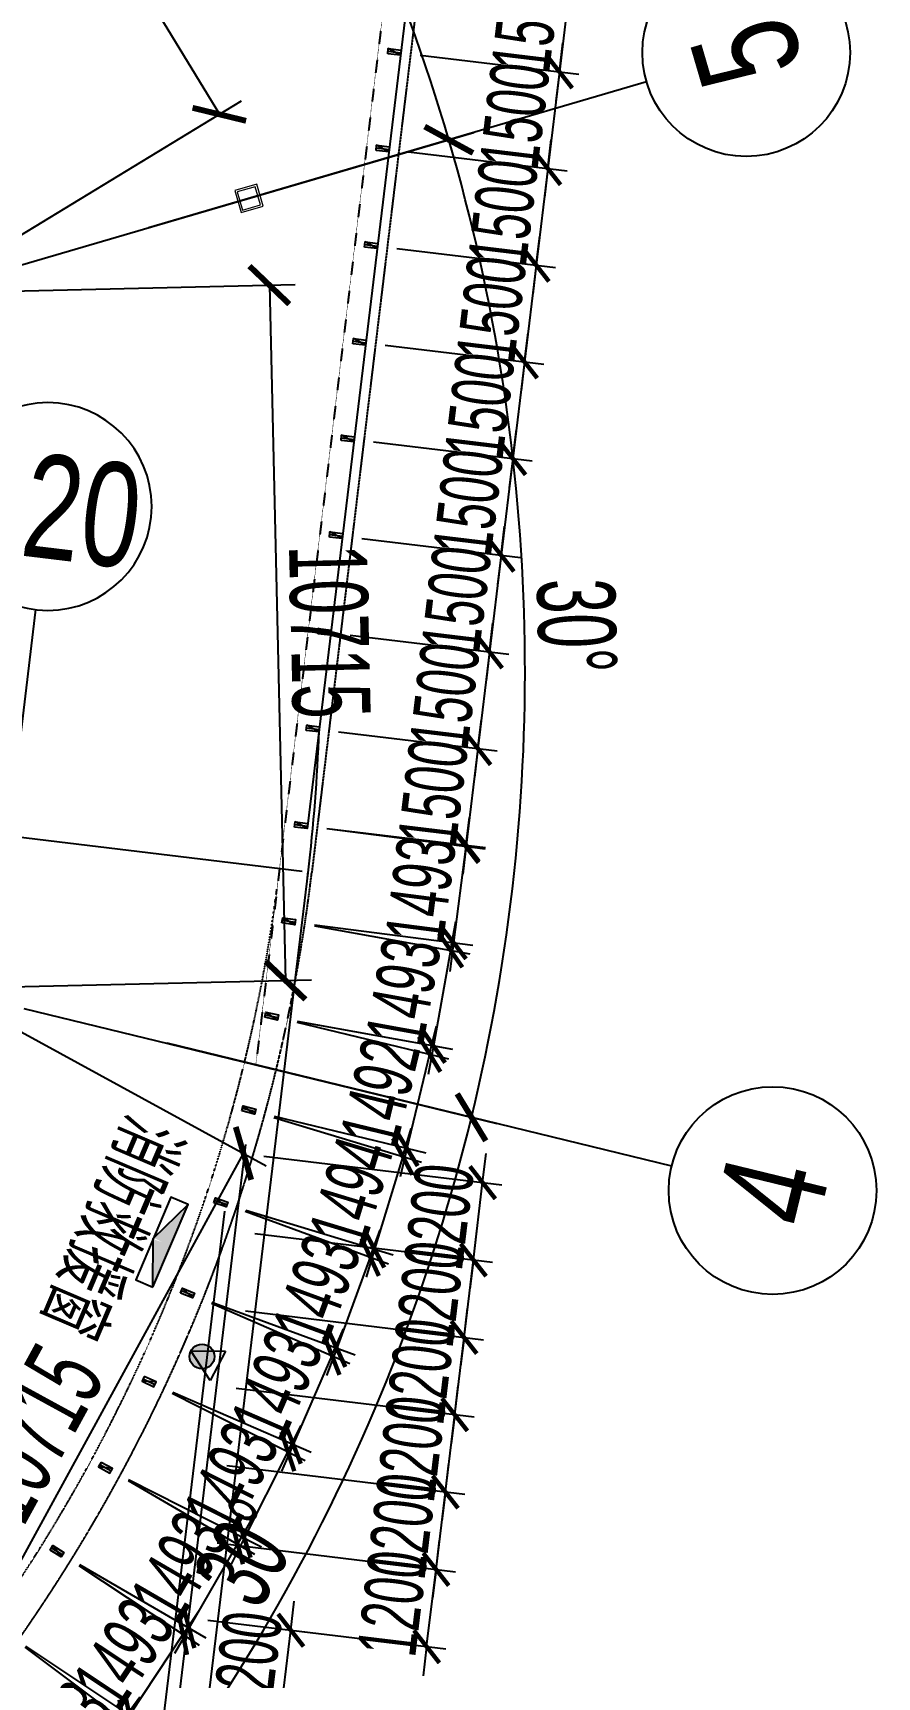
# Model space of a CAD drawing. Extents: x -668578 to 2331563, y -1202445 to 1620273.
# Drawn here: x 858967 to 871978, y 99493 to 124823 of the extents above; entities that cross this region are included whole.
import ezdxf
from ezdxf.enums import TextEntityAlignment as Align

# ---------------------------------------------------------------- set-up
doc = ezdxf.new("R2010")
doc.units = 0
for name, pattern in [('CENTER2', [28.575, 19.05, -3.175, 3.175, -3.175]), ('Continuous-STLayerSet-Col', [0]), ('DASH', [0.35, 0.25, -0.1]), ('DOT2', [0.125, 0, -0.125])]:
    doc.linetypes.add(name, pattern=pattern)
doc.layers.get('0').update_dxf_attribs({"color": 8})
doc.layers.get('Defpoints').update_dxf_attribs({"color": 8})
for name, color, linetype in [('#文字', 8, 'Continuous'), ('#标注', 8, 'Continuous'), ('#轴线', 8, 'CENTER2'), ('A-AL', 8, 'Continuous'), ('A-FLOR-OTLN', 8, 'DOT2'), ('A-WIND-FRAM', 8, 'Continuous'), ('dim', 8, 'Continuous'), ('外轮廓', 8, 'Continuous'), ('救援窗', 8, 'Continuous'), ('消防救援', 8, 'Continuous')]:
    doc.layers.add(name, color=color, linetype=linetype)
doc.layers.add('平立面图柱', color=8, linetype='Continuous', lineweight=18)
doc.styles.add('JHZX', font='jrs.shx', dxfattribs={"width": 0.6, "bigfont": 'jhz.shx'})
doc.styles.add('图纸文字', font='txt.shx', dxfattribs={"width": 0.5, "bigfont": 'HZTXT.shx'})
doc.dimstyles.new('JZBZ-300', dxfattribs={"dimscale": 300, "dimtxt": 3, "dimasz": 1.5, "dimexe": 1, "dimexo": 1, "dimgap": 0.5, "dimtad": 1, "dimdec": 0, "dimdsep": 46, "dimtxsty": 'JHZX', "dimblk1": 'ARCHTICK', "dimblk2": 'ARCHTICK', "dimsah": 1, "dimcen": 0, "dimclrd": 1, "dimclre": 1, "dimclrt": 2, "dimazin": 2, "dimtfac": 1, "dimtdec": 0, "dimtix": 1, "dimtmove": 0, "dimatfit": 3, "dimfxl": 0, "dimtolj": 1, "dimlwd": -1, "dimlwe": -1, "dimarcsym": 0})
doc.dimstyles.new('JZBZ-400', dxfattribs={"dimscale": 400, "dimtxt": 3, "dimasz": 1.5, "dimexe": 1, "dimexo": 1, "dimgap": 0.5, "dimtad": 1, "dimdec": 0, "dimdsep": 46, "dimtxsty": 'JHZX', "dimblk1": 'ARCHTICK', "dimblk2": 'ARCHTICK', "dimsah": 1, "dimcen": 0, "dimclrd": 1, "dimclre": 1, "dimclrt": 2, "dimazin": 2, "dimtfac": 1, "dimtdec": 0, "dimtix": 1, "dimtmove": 0, "dimatfit": 3, "dimfxl": 0, "dimtolj": 1, "dimlwd": -1, "dimlwe": -1, "dimarcsym": 0})

# ---------------------------------------------------------------- blocks, each defined once
blk = doc.blocks.new('*U2924')
at = {"linetype": 'ByBlock'}
blk.add_line((0, -20), (0, 0), dxfattribs=at)
blk.add_circle((0, -24), 4, dxfattribs=at)
at = {"color": 253, "linetype": 'ByBlock', "style": 'JHZX', "width": 0.75}
blk.add_attdef('AXES', text='', height=4, dxfattribs=at).set_placement((0, -24), align=Align.MIDDLE_CENTER)
blk = doc.blocks.new('_ARCHTICK')
at = {"color": 0, "linetype": 'ByBlock', "const_width": 0.15}
blk.add_lwpolyline([(-0.5, -0.5), (0.5, 0.5)], dxfattribs=at)
blk = doc.blocks.new('*D2942')
at = {"layer": '#标注', "ltscale": 300, "transparency": 16777216}
for p, q in [((175879, -14115), (183167, -15888)), ((170416, -24107), (175840, -29286))]:
    blk.add_line(p, q, dxfattribs=at)
blk.add_arc((154503, -8916), 29100, 316.329, 346.329, dxfattribs=at)
at = {"layer": 'Defpoints', "color": 0, "ltscale": 300, "transparency": 16777216}
for p in [(154503, -8916), (175491, -14021), (170126, -23831), (178721, -25049)]:
    blk.add_point(p, dxfattribs=at)
at = {"layer": '#标注', "ltscale": 300, "transparency": 16777216, "xscale": 600, "yscale": 600, "zscale": 600}
for p, rotation in [((182778, -15793), 76.3290280231253), ((175551, -29010), 226.3290280231266)]:
    blk.add_blockref('_ARCHTICK', p, dxfattribs=dict(at, rotation=rotation))
at = {"layer": '#标注', "ltscale": 300, "transparency": 16777216, "insert": (179333, -22493), "char_height": 1200, "attachment_point": 5, "rotation": 61.329, "style": 'JHZX'}
blk.add_mtext('\\A1;30°', dxfattribs=at)
blk = doc.blocks.new('*D2943')
at = {"layer": '#标注', "ltscale": 300, "transparency": 16777216}
for p, q in [((175615, -2730), (182813, -622)), ((175879, -14115), (183167, -15888))]:
    blk.add_line(p, q, dxfattribs=at)
blk.add_arc((154503, -8916), 29100, 346.329, 16.329, dxfattribs=at)
at = {"layer": 'Defpoints', "color": 0, "ltscale": 300, "transparency": 16777216}
for p in [(175231, -2843), (154503, -8916), (183543, -10779), (175491, -14021)]:
    blk.add_point(p, dxfattribs=at)
at = {"layer": '#标注', "ltscale": 300, "transparency": 16777216, "xscale": 600, "yscale": 600, "zscale": 600}
for p, rotation in [((182429, -734), 106.3290280231238), ((182778, -15793), 256.3290280231252)]:
    blk.add_blockref('_ARCHTICK', p, dxfattribs=dict(at, rotation=rotation))
at = {"layer": '#标注', "ltscale": 300, "transparency": 16777216, "insert": (184395, -8222), "char_height": 1200, "attachment_point": 5, "rotation": 271.329, "style": 'JHZX'}
blk.add_mtext('\\A1;30°', dxfattribs=at)
blk = doc.blocks.new('*D2944')
at = {"layer": '#标注', "ltscale": 300, "transparency": 16777216}
for p, q in [((169694, 6997), (174873, 12422)), ((175615, -2730), (182813, -622))]:
    blk.add_line(p, q, dxfattribs=at)
blk.add_arc((154503, -8916), 29100, 16.329, 46.329, dxfattribs=at)
at = {"layer": 'Defpoints', "color": 0, "ltscale": 300, "transparency": 16777216}
for p in [(169418, 6708), (180584, 3991), (175231, -2843), (154503, -8916)]:
    blk.add_point(p, dxfattribs=at)
at = {"layer": '#标注', "ltscale": 300, "transparency": 16777216, "xscale": 600, "yscale": 600, "zscale": 600}
for p, rotation in [((174597, 12133), 136.3290280231255), ((182429, -734), 286.3290280231241)]:
    blk.add_blockref('_ARCHTICK', p, dxfattribs=dict(at, rotation=rotation))
at = {"layer": '#标注', "ltscale": 300, "transparency": 16777216, "insert": (180043, 6631), "char_height": 1200, "attachment_point": 5, "rotation": 301.329, "style": 'JHZX'}
blk.add_mtext('\\A1;30°', dxfattribs=at)
blk = doc.blocks.new('*D2979')
at = {"layer": '#标注', "ltscale": 300, "transparency": 16777216}
for p, q in [((169138, 6265), (173663, 9019)), ((173321, 8811), (178892, -342)), ((174709, -2888), (179234, -134))]:
    blk.add_line(p, q, dxfattribs=at)
at = {"layer": 'Defpoints', "color": 0, "ltscale": 300, "transparency": 16777216}
for p in [(168796, 6057), (178892, -342), (174368, -3096)]:
    blk.add_point(p, dxfattribs=at)
at = {"layer": '#标注', "ltscale": 300, "transparency": 16777216, "xscale": 600, "yscale": 600, "zscale": 600}
for p, rotation in [((173321, 8811), 121.3290280231698), ((178892, -342), 301.3290280231699)]:
    blk.add_blockref('_ARCHTICK', p, dxfattribs=dict(at, rotation=rotation))
at = {"layer": '#标注', "ltscale": 300, "transparency": 16777216, "insert": (176790, 4651), "char_height": 1200, "attachment_point": 5, "rotation": 301.329, "style": 'JHZX'}
blk.add_mtext('\\A1;10715', dxfattribs=at)
blk = doc.blocks.new('*D2980')
at = {"layer": '#标注', "ltscale": 300, "transparency": 16777216}
for p, q in [((174967, -14000), (179615, -16541)), ((174123, -25751), (179264, -16349)), ((169826, -23401), (174474, -25942))]:
    blk.add_line(p, q, dxfattribs=at)
at = {"layer": 'Defpoints', "color": 0, "ltscale": 300, "transparency": 16777216}
for p in [(174616, -13808), (179264, -16349), (169475, -23209)]:
    blk.add_point(p, dxfattribs=at)
at = {"layer": '#标注', "ltscale": 300, "transparency": 16777216, "xscale": 600, "yscale": 600, "zscale": 600}
for p, rotation in [((179264, -16349), 61.32902802313133), ((174123, -25751), 241.3290280231313)]:
    blk.add_blockref('_ARCHTICK', p, dxfattribs=dict(at, rotation=rotation))
at = {"layer": '#标注', "ltscale": 300, "transparency": 16777216, "insert": (175991, -20666), "char_height": 1200, "attachment_point": 5, "rotation": 61.329, "style": 'JHZX'}
blk.add_mtext('\\A1;10715', dxfattribs=at)
blk = doc.blocks.new('*D2981')
at = {"layer": '#标注', "ltscale": 300, "transparency": 16777216}
for p, q in [((174768, -3086), (180063, -2964)), ((179663, -2973), (179912, -13685)), ((175016, -13799), (180312, -13676))]:
    blk.add_line(p, q, dxfattribs=at)
at = {"layer": 'Defpoints', "color": 0, "ltscale": 300, "transparency": 16777216}
for p in [(174368, -3096), (174616, -13808), (179912, -13685)]:
    blk.add_point(p, dxfattribs=at)
at = {"layer": '#标注', "ltscale": 300, "transparency": 16777216, "xscale": 600, "yscale": 600, "zscale": 600}
for p, rotation in [((179663, -2973), 91.3290280230972), ((179912, -13685), 271.3290280230972)]:
    blk.add_blockref('_ARCHTICK', p, dxfattribs=dict(at, rotation=rotation))
at = {"layer": '#标注', "ltscale": 300, "transparency": 16777216, "insert": (180587, -8310), "char_height": 1200, "attachment_point": 5, "rotation": 271.329, "style": 'JHZX'}
blk.add_mtext('\\A1;10715', dxfattribs=at)
blk = doc.blocks.new('*D358')
at = {"layer": 'Defpoints', "color": 0, "ltscale": 300, "transparency": 16777216}
for p in [(864819, 126006), (864639, 124517), (867083, 124222)]:
    blk.add_point(p, dxfattribs=at)
at = {"layer": 'dim', "color": 1, "ltscale": 300, "transparency": 16777216}
for p, q in [((867263, 125711), (867317, 126158)), ((865117, 125970), (867561, 125675)), ((867263, 125711), (867083, 124222)), ((864937, 124481), (867381, 124186)), ((867083, 124222), (867029, 123775))]:
    blk.add_line(p, q, dxfattribs=at)
at = {"layer": 'dim', "color": 1, "ltscale": 300, "transparency": 16777216, "xscale": 450, "yscale": 450, "zscale": 450}
for p, rotation in [((867263, 125711), 263.1156299250338), ((867083, 124222), 83.11562992503382)]:
    blk.add_blockref('_ARCHTICK', p, dxfattribs=dict(at, rotation=rotation))
at = {"layer": 'dim', "color": 2, "ltscale": 300, "transparency": 16777216, "insert": (866577, 125038), "char_height": 900, "attachment_point": 5, "rotation": 83.1156, "style": 'JHZX'}
blk.add_mtext('\\A1;1500', dxfattribs=at)
blk = doc.blocks.new('*D359')
at = {"layer": 'Defpoints', "color": 0, "ltscale": 300, "transparency": 16777216}
for p in [(864639, 124517), (864459, 123028), (866903, 122733)]:
    blk.add_point(p, dxfattribs=at)
at = {"layer": 'dim', "color": 1, "ltscale": 300, "transparency": 16777216}
for p, q in [((867083, 124222), (867137, 124669)), ((864937, 124481), (867381, 124186)), ((867083, 124222), (866903, 122733)), ((864757, 122992), (867201, 122697)), ((866903, 122733), (866850, 122286))]:
    blk.add_line(p, q, dxfattribs=at)
at = {"layer": 'dim', "color": 1, "ltscale": 300, "transparency": 16777216, "xscale": 450, "yscale": 450, "zscale": 450}
for p, rotation in [((867083, 124222), 263.1156299250338), ((866903, 122733), 83.11562992503382)]:
    blk.add_blockref('_ARCHTICK', p, dxfattribs=dict(at, rotation=rotation))
at = {"layer": 'dim', "color": 2, "ltscale": 300, "transparency": 16777216, "insert": (866398, 123549), "char_height": 900, "attachment_point": 5, "rotation": 83.1156, "style": 'JHZX'}
blk.add_mtext('\\A1;1500', dxfattribs=at)
blk = doc.blocks.new('*D360')
at = {"layer": 'Defpoints', "color": 0, "ltscale": 300, "transparency": 16777216}
for p in [(864459, 123028), (864279, 121539), (866724, 121244)]:
    blk.add_point(p, dxfattribs=at)
at = {"layer": 'dim', "color": 1, "ltscale": 300, "transparency": 16777216}
for p, q in [((866903, 122733), (866957, 123179)), ((864757, 122992), (867201, 122697)), ((866903, 122733), (866724, 121244)), ((864577, 121503), (867022, 121208)), ((866724, 121244), (866670, 120797))]:
    blk.add_line(p, q, dxfattribs=at)
at = {"layer": 'dim', "color": 1, "ltscale": 300, "transparency": 16777216, "xscale": 450, "yscale": 450, "zscale": 450}
for p, rotation in [((866903, 122733), 263.1156299250338), ((866724, 121244), 83.11562992503382)]:
    blk.add_blockref('_ARCHTICK', p, dxfattribs=dict(at, rotation=rotation))
at = {"layer": 'dim', "color": 2, "ltscale": 300, "transparency": 16777216, "insert": (866218, 122060), "char_height": 900, "attachment_point": 5, "rotation": 83.1156, "style": 'JHZX'}
blk.add_mtext('\\A1;1500', dxfattribs=at)
blk = doc.blocks.new('*D361')
at = {"layer": 'Defpoints', "color": 0, "ltscale": 300, "transparency": 16777216}
for p in [(864279, 121539), (864100, 120049), (866544, 119754)]:
    blk.add_point(p, dxfattribs=at)
at = {"layer": 'dim', "color": 1, "ltscale": 300, "transparency": 16777216}
for p, q in [((866724, 121244), (866778, 121690)), ((864577, 121503), (867022, 121208)), ((866724, 121244), (866544, 119754)), ((864397, 120013), (866842, 119718)), ((866544, 119754), (866490, 119308))]:
    blk.add_line(p, q, dxfattribs=at)
at = {"layer": 'dim', "color": 1, "ltscale": 300, "transparency": 16777216, "xscale": 450, "yscale": 450, "zscale": 450}
for p, rotation in [((866724, 121244), 263.1156299250338), ((866544, 119754), 83.11562992503382)]:
    blk.add_blockref('_ARCHTICK', p, dxfattribs=dict(at, rotation=rotation))
at = {"layer": 'dim', "color": 2, "ltscale": 300, "transparency": 16777216, "insert": (866038, 120571), "char_height": 900, "attachment_point": 5, "rotation": 83.1156, "style": 'JHZX'}
blk.add_mtext('\\A1;1500', dxfattribs=at)
blk = doc.blocks.new('*D362')
at = {"layer": 'Defpoints', "color": 0, "ltscale": 300, "transparency": 16777216}
for p in [(864100, 120049), (863920, 118560), (866364, 118265)]:
    blk.add_point(p, dxfattribs=at)
at = {"layer": 'dim', "color": 1, "ltscale": 300, "transparency": 16777216}
for p, q in [((866544, 119754), (866598, 120201)), ((864397, 120013), (866842, 119718)), ((866544, 119754), (866364, 118265)), ((864218, 118524), (866662, 118229)), ((866364, 118265), (866310, 117818))]:
    blk.add_line(p, q, dxfattribs=at)
at = {"layer": 'dim', "color": 1, "ltscale": 300, "transparency": 16777216, "xscale": 450, "yscale": 450, "zscale": 450}
for p, rotation in [((866544, 119754), 263.1156299250338), ((866364, 118265), 83.11562992503382)]:
    blk.add_blockref('_ARCHTICK', p, dxfattribs=dict(at, rotation=rotation))
at = {"layer": 'dim', "color": 2, "ltscale": 300, "transparency": 16777216, "insert": (865858, 119082), "char_height": 900, "attachment_point": 5, "rotation": 83.1156, "style": 'JHZX'}
blk.add_mtext('\\A1;1500', dxfattribs=at)
blk = doc.blocks.new('*D363')
at = {"layer": 'Defpoints', "color": 0, "ltscale": 300, "transparency": 16777216}
for p in [(863920, 118560), (863740, 117071), (866184, 116776)]:
    blk.add_point(p, dxfattribs=at)
at = {"layer": 'dim', "color": 1, "ltscale": 300, "transparency": 16777216}
for p, q in [((866364, 118265), (866418, 118712)), ((864218, 118524), (866662, 118229)), ((866364, 118265), (866184, 116776)), ((864038, 117035), (866482, 116740)), ((866184, 116776), (866130, 116329))]:
    blk.add_line(p, q, dxfattribs=at)
at = {"layer": 'dim', "color": 1, "ltscale": 300, "transparency": 16777216, "xscale": 450, "yscale": 450, "zscale": 450}
for p, rotation in [((866364, 118265), 263.1156299250338), ((866184, 116776), 83.11562992503382)]:
    blk.add_blockref('_ARCHTICK', p, dxfattribs=dict(at, rotation=rotation))
at = {"layer": 'dim', "color": 2, "ltscale": 300, "transparency": 16777216, "insert": (865679, 117592), "char_height": 900, "attachment_point": 5, "rotation": 83.1156, "style": 'JHZX'}
blk.add_mtext('\\A1;1500', dxfattribs=at)
blk = doc.blocks.new('*D364')
at = {"layer": 'Defpoints', "color": 0, "ltscale": 300, "transparency": 16777216}
for p in [(863740, 117071), (863560, 115582), (866004, 115287)]:
    blk.add_point(p, dxfattribs=at)
at = {"layer": 'dim', "color": 1, "ltscale": 300, "transparency": 16777216}
for p, q in [((864038, 117035), (866482, 116740)), ((866184, 116776), (866238, 117223)), ((866184, 116776), (866004, 115287)), ((863858, 115546), (866302, 115251)), ((866004, 115287), (865951, 114840))]:
    blk.add_line(p, q, dxfattribs=at)
at = {"layer": 'dim', "color": 1, "ltscale": 300, "transparency": 16777216, "xscale": 450, "yscale": 450, "zscale": 450}
for p, rotation in [((866184, 116776), 263.1156299250338), ((866004, 115287), 83.11562992503382)]:
    blk.add_blockref('_ARCHTICK', p, dxfattribs=dict(at, rotation=rotation))
at = {"layer": 'dim', "color": 2, "ltscale": 300, "transparency": 16777216, "insert": (865499, 116103), "char_height": 900, "attachment_point": 5, "rotation": 83.1156, "style": 'JHZX'}
blk.add_mtext('\\A1;1500', dxfattribs=at)
blk = doc.blocks.new('*D365')
at = {"layer": 'Defpoints', "color": 0, "ltscale": 300, "transparency": 16777216}
for p in [(863560, 115582), (863380, 114093), (865825, 113798)]:
    blk.add_point(p, dxfattribs=at)
at = {"layer": 'dim', "color": 1, "ltscale": 300, "transparency": 16777216}
for p, q in [((863858, 115546), (866302, 115251)), ((866004, 115287), (866058, 115734)), ((866004, 115287), (865825, 113798)), ((863678, 114057), (866123, 113762)), ((865825, 113798), (865771, 113351))]:
    blk.add_line(p, q, dxfattribs=at)
at = {"layer": 'dim', "color": 1, "ltscale": 300, "transparency": 16777216, "xscale": 450, "yscale": 450, "zscale": 450}
for p, rotation in [((866004, 115287), 263.1156299250338), ((865825, 113798), 83.11562992503382)]:
    blk.add_blockref('_ARCHTICK', p, dxfattribs=dict(at, rotation=rotation))
at = {"layer": 'dim', "color": 2, "ltscale": 300, "transparency": 16777216, "insert": (865319, 114614), "char_height": 900, "attachment_point": 5, "rotation": 83.1156, "style": 'JHZX'}
blk.add_mtext('\\A1;1500', dxfattribs=at)
blk = doc.blocks.new('*D366')
at = {"layer": 'Defpoints', "color": 0, "ltscale": 300, "transparency": 16777216}
for p in [(863380, 114093), (863201, 112604), (865645, 112308)]:
    blk.add_point(p, dxfattribs=at)
at = {"layer": 'dim', "color": 1, "ltscale": 300, "transparency": 16777216}
for p, q in [((865825, 113798), (865879, 114244)), ((863678, 114057), (866123, 113762)), ((865825, 113798), (865645, 112308)), ((863498, 112568), (865943, 112272)), ((865645, 112308), (865591, 111862))]:
    blk.add_line(p, q, dxfattribs=at)
at = {"layer": 'dim', "color": 1, "ltscale": 300, "transparency": 16777216, "xscale": 450, "yscale": 450, "zscale": 450}
for p, rotation in [((865825, 113798), 263.1156299250338), ((865645, 112308), 83.11562992503382)]:
    blk.add_blockref('_ARCHTICK', p, dxfattribs=dict(at, rotation=rotation))
at = {"layer": 'dim', "color": 2, "ltscale": 300, "transparency": 16777216, "insert": (865139, 113125), "char_height": 900, "attachment_point": 5, "rotation": 83.1156, "style": 'JHZX'}
blk.add_mtext('\\A1;1500', dxfattribs=at)
blk = doc.blocks.new('*D367')
at = {"layer": 'Defpoints', "color": 0, "ltscale": 300, "transparency": 16777216}
for p in [(863201, 112604), (863010, 111123), (865449, 110809)]:
    blk.add_point(p, dxfattribs=at)
at = {"layer": 'dim', "color": 1, "ltscale": 300, "transparency": 16777216}
for p, q in [((865640, 112290), (865697, 112736)), ((863498, 112565), (865937, 112251)), ((865640, 112290), (865449, 110809)), ((863307, 111084), (865747, 110770)), ((865449, 110809), (865392, 110362))]:
    blk.add_line(p, q, dxfattribs=at)
at = {"layer": 'dim', "color": 1, "ltscale": 300, "transparency": 16777216, "xscale": 450, "yscale": 450, "zscale": 450}
for p, rotation in [((865640, 112290), 262.6645338038844), ((865449, 110809), 82.66453380388441)]:
    blk.add_blockref('_ARCHTICK', p, dxfattribs=dict(at, rotation=rotation))
at = {"layer": 'dim', "color": 2, "ltscale": 300, "transparency": 16777216, "insert": (864949, 111626), "char_height": 900, "attachment_point": 5, "rotation": 82.6645, "style": 'JHZX'}
blk.add_mtext('\\A1;1493', dxfattribs=at)
blk = doc.blocks.new('*D368')
at = {"layer": 'Defpoints', "color": 0, "ltscale": 300, "transparency": 16777216}
for p in [(863010, 111123), (862744, 109653), (865139, 109219)]:
    blk.add_point(p, dxfattribs=at)
at = {"layer": 'dim', "color": 1, "ltscale": 300, "transparency": 16777216}
for p, q in [((863305, 111069), (865701, 110635)), ((865405, 110689), (865486, 111131)), ((865405, 110689), (865139, 109219)), ((863039, 109600), (865434, 109166)), ((865139, 109219), (865059, 108777))]:
    blk.add_line(p, q, dxfattribs=at)
at = {"layer": 'dim', "color": 1, "ltscale": 300, "transparency": 16777216, "xscale": 450, "yscale": 450, "zscale": 450}
for p, rotation in [((865405, 110689), 259.7307914992494), ((865139, 109219), 79.73079149924946)]:
    blk.add_blockref('_ARCHTICK', p, dxfattribs=dict(at, rotation=rotation))
at = {"layer": 'dim', "color": 2, "ltscale": 300, "transparency": 16777216, "insert": (864682, 110061), "char_height": 900, "attachment_point": 5, "rotation": 79.7308, "style": 'JHZX'}
blk.add_mtext('\\A1;1493', dxfattribs=at)
blk = doc.blocks.new('*D369')
at = {"layer": 'Defpoints', "color": 0, "ltscale": 300, "transparency": 16777216}
for p in [(862744, 109653), (862393, 108203), (864732, 107638)]:
    blk.add_point(p, dxfattribs=at)
at = {"layer": 'dim', "color": 1, "ltscale": 300, "transparency": 16777216}
for p, q in [((863035, 109583), (865374, 109018)), ((865082, 109089), (865188, 109526)), ((865082, 109089), (864732, 107638)), ((862685, 108133), (865024, 107568)), ((864732, 107638), (864626, 107201))]:
    blk.add_line(p, q, dxfattribs=at)
at = {"layer": 'dim', "color": 1, "ltscale": 300, "transparency": 16777216, "xscale": 450, "yscale": 450, "zscale": 450}
for p, rotation in [((865082, 109089), 256.4219106613199), ((864732, 107638), 76.42191066131996)]:
    blk.add_blockref('_ARCHTICK', p, dxfattribs=dict(at, rotation=rotation))
at = {"layer": 'dim', "color": 2, "ltscale": 300, "transparency": 16777216, "insert": (864324, 108504), "char_height": 900, "attachment_point": 5, "rotation": 76.4219, "style": 'JHZX'}
blk.add_mtext('\\A1;1492', dxfattribs=at)
blk = doc.blocks.new('*D370')
at = {"layer": 'Defpoints', "color": 0, "ltscale": 300, "transparency": 16777216}
for p in [(862393, 108203), (861959, 106773), (864233, 106083)]:
    blk.add_point(p, dxfattribs=at)
at = {"layer": 'dim', "color": 1, "ltscale": 300, "transparency": 16777216}
for p, q in [((862681, 108116), (864954, 107426)), ((864667, 107513), (864798, 107943)), ((864667, 107513), (864233, 106083)), ((862247, 106686), (864520, 105996)), ((864233, 106083), (864102, 105653))]:
    blk.add_line(p, q, dxfattribs=at)
at = {"layer": 'dim', "color": 1, "ltscale": 300, "transparency": 16777216, "xscale": 450, "yscale": 450, "zscale": 450}
for p, rotation in [((864667, 107513), 253.1120845726308), ((864233, 106083), 73.11208457263075)]:
    blk.add_blockref('_ARCHTICK', p, dxfattribs=dict(at, rotation=rotation))
at = {"layer": 'dim', "color": 2, "ltscale": 300, "transparency": 16777216, "insert": (863876, 106972), "char_height": 900, "attachment_point": 5, "rotation": 73.1121, "style": 'JHZX'}
blk.add_mtext('\\A1;1494', dxfattribs=at)
blk = doc.blocks.new('*D371')
at = {"layer": 'Defpoints', "color": 0, "ltscale": 300, "transparency": 16777216}
for p in [(861959, 106773), (861444, 105372), (863650, 104560)]:
    blk.add_point(p, dxfattribs=at)
at = {"layer": 'dim', "color": 1, "ltscale": 300, "transparency": 16777216}
for p, q in [((862241, 106670), (864448, 105858)), ((864166, 105962), (864321, 106384)), ((864166, 105962), (863650, 104560)), ((861725, 105269), (863932, 104457)), ((863650, 104560), (863495, 104138))]:
    blk.add_line(p, q, dxfattribs=at)
at = {"layer": 'dim', "color": 1, "ltscale": 300, "transparency": 16777216, "xscale": 450, "yscale": 450, "zscale": 450}
for p, rotation in [((864166, 105962), 249.8014960980855), ((863650, 104560), 69.80149609808545)]:
    blk.add_blockref('_ARCHTICK', p, dxfattribs=dict(at, rotation=rotation))
at = {"layer": 'dim', "color": 2, "ltscale": 300, "transparency": 16777216, "insert": (863345, 105468), "char_height": 900, "attachment_point": 5, "rotation": 69.8015, "style": 'JHZX'}
blk.add_mtext('\\A1;1493', dxfattribs=at)
blk = doc.blocks.new('*D372')
at = {"layer": 'Defpoints', "color": 0, "ltscale": 300, "transparency": 16777216}
for p in [(861444, 105372), (860848, 104003), (862980, 103076)]:
    blk.add_point(p, dxfattribs=at)
at = {"layer": 'dim', "color": 1, "ltscale": 300, "transparency": 16777216}
for p, q in [((861719, 105253), (863851, 104325)), ((863576, 104445), (863755, 104858)), ((863576, 104445), (862980, 103076)), ((861123, 103883), (863255, 102956)), ((862980, 103076), (862800, 102663))]:
    blk.add_line(p, q, dxfattribs=at)
at = {"layer": 'dim', "color": 1, "ltscale": 300, "transparency": 16777216, "xscale": 450, "yscale": 450, "zscale": 450}
for p, rotation in [((863576, 104445), 246.4916665855985), ((862980, 103076), 66.49166658559844)]:
    blk.add_blockref('_ARCHTICK', p, dxfattribs=dict(at, rotation=rotation))
at = {"layer": 'dim', "color": 2, "ltscale": 300, "transparency": 16777216, "insert": (862728, 104000), "char_height": 900, "attachment_point": 5, "rotation": 66.4917, "style": 'JHZX'}
blk.add_mtext('\\A1;1493', dxfattribs=at)
blk = doc.blocks.new('*D373')
at = {"layer": 'Defpoints', "color": 0, "ltscale": 300, "transparency": 16777216}
for p in [(860848, 104003), (860175, 102671), (862224, 101635)]:
    blk.add_point(p, dxfattribs=at)
at = {"layer": 'dim', "color": 1, "ltscale": 300, "transparency": 16777216}
for p, q in [((861116, 103868), (863165, 102832)), ((862897, 102967), (863100, 103369)), ((862897, 102967), (862224, 101635)), ((860442, 102535), (862491, 101499)), ((862224, 101635), (862021, 101233))]:
    blk.add_line(p, q, dxfattribs=at)
at = {"layer": 'dim', "color": 1, "ltscale": 300, "transparency": 16777216, "xscale": 450, "yscale": 450, "zscale": 450}
for p, rotation in [((862897, 102967), 243.18184776443), ((862224, 101635), 63.18184776443002)]:
    blk.add_blockref('_ARCHTICK', p, dxfattribs=dict(at, rotation=rotation))
at = {"layer": 'dim', "color": 2, "ltscale": 300, "transparency": 16777216, "insert": (862025, 102572), "char_height": 900, "attachment_point": 5, "rotation": 63.1818, "style": 'JHZX'}
blk.add_mtext('\\A1;1493', dxfattribs=at)
blk = doc.blocks.new('*D374')
at = {"layer": 'Defpoints', "color": 0, "ltscale": 300, "transparency": 16777216}
for p in [(860175, 102671), (859425, 101379), (862123, 101540)]:
    blk.add_point(p, dxfattribs=at)
at = {"layer": 'dim', "color": 1, "ltscale": 300, "transparency": 16777216}
for p, q in [((860434, 102520), (862383, 101389)), ((862123, 101540), (862349, 101929)), ((861374, 100248), (862123, 101540)), ((859685, 101229), (861633, 100098)), ((861374, 100248), (861148, 99859))]:
    blk.add_line(p, q, dxfattribs=at)
at = {"layer": 'dim', "color": 1, "ltscale": 300, "transparency": 16777216, "xscale": 450, "yscale": 450, "zscale": 450}
for p, rotation in [((862123, 101540), 239.8720182272906), ((861374, 100248), 59.87201822729055)]:
    blk.add_blockref('_ARCHTICK', p, dxfattribs=dict(at, rotation=rotation))
at = {"layer": 'dim', "color": 2, "ltscale": 300, "transparency": 16777216, "insert": (861230, 101195), "char_height": 900, "attachment_point": 5, "rotation": 59.872, "style": 'JHZX'}
blk.add_mtext('\\A1;1493', dxfattribs=at)
blk = doc.blocks.new('*D375')
at = {"layer": 'Defpoints', "color": 0, "ltscale": 300, "transparency": 16777216}
for p in [(859428, 101377), (858603, 100133), (860455, 98904)]:
    blk.add_point(p, dxfattribs=at)
at = {"layer": 'dim', "color": 1, "ltscale": 300, "transparency": 16777216}
for p, q in [((859678, 101212), (861530, 99983)), ((861280, 100149), (861529, 100524)), ((861280, 100149), (860455, 98904)), ((858853, 99967), (860705, 98739)), ((860455, 98904), (860206, 98529))]:
    blk.add_line(p, q, dxfattribs=at)
at = {"layer": 'dim', "color": 1, "ltscale": 300, "transparency": 16777216, "xscale": 450, "yscale": 450, "zscale": 450}
for p, rotation in [((861280, 100149), 236.439483456222), ((860455, 98904), 56.43948345622199)]:
    blk.add_blockref('_ARCHTICK', p, dxfattribs=dict(at, rotation=rotation))
at = {"layer": 'dim', "color": 2, "ltscale": 300, "transparency": 16777216, "insert": (860368, 99858), "char_height": 900, "attachment_point": 5, "rotation": 56.4395, "style": 'JHZX'}
blk.add_mtext('\\A1;1493', dxfattribs=at)
blk = doc.blocks.new('*D376')
at = {"layer": 'Defpoints', "color": 0, "ltscale": 300, "transparency": 16777216}
for p in [(858603, 100133), (857709, 98937), (859454, 97634)]:
    blk.add_point(p, dxfattribs=at)
at = {"layer": 'dim', "color": 1, "ltscale": 300, "transparency": 16777216}
for p, q in [((858843, 99954), (860588, 98651)), ((860348, 98830), (860617, 99191)), ((860348, 98830), (859454, 97634)), ((857950, 98757), (859695, 97454)), ((859454, 97634), (859185, 97273))]:
    blk.add_line(p, q, dxfattribs=at)
at = {"layer": 'dim', "color": 1, "ltscale": 300, "transparency": 16777216, "xscale": 450, "yscale": 450, "zscale": 450}
for p, rotation in [((860348, 98830), 233.2523697657277), ((859454, 97634), 53.25236976572771)]:
    blk.add_blockref('_ARCHTICK', p, dxfattribs=dict(at, rotation=rotation))
at = {"layer": 'dim', "color": 2, "ltscale": 300, "transparency": 16777216, "insert": (859420, 98591), "char_height": 900, "attachment_point": 5, "rotation": 53.2524, "style": 'JHZX'}
blk.add_mtext('\\A1;1493', dxfattribs=at)
blk = doc.blocks.new('A$C6e55dde9')
at = {"layer": '救援窗'}
h = blk.add_hatch(color=256, dxfattribs=at)
edge = h.paths.add_edge_path()
edge.add_arc((-839, -143), 839, 350.4779, 360)
edge.add_arc((839, -143), 839, 180, 189.5221)
edge.add_line((12, -282), (693, 0))
edge.add_line((693, 0), (-693, 0))
edge.add_line((-693, 0), (-12, -282))
edge = h.paths.add_edge_path()
edge.add_line((-12, -282), (0, -287))
edge.add_line((0, -287), (12, -282))
edge.add_arc((839, -143), 839, 180, 189.5221, ccw=False)
edge.add_arc((-839, -143), 839, -9.5221, 0, ccw=False)
blk.add_lwpolyline([(693, 0), (-693, 0), (-693, -287), (693, -287)], close=True, dxfattribs=at)
blk.add_lwpolyline([(693, 0), (0, -287), (-693, 0)], dxfattribs=at)
blk = doc.blocks.new('A$Cf5e5299f')
at = {"layer": '#标注', "ltscale": 300}
blk.add_blockref('A$C6e55dde9', (0, 0), dxfattribs=at)
at = {"layer": '#文字', "style": '图纸文字', "width": 0.7}
blk.add_text('消防救援窗', height=1000, dxfattribs=at).set_placement((-1646, -1458))
blk = doc.blocks.new('*D1418')
at = {"layer": '#标注', "color": 1, "ltscale": 300, "transparency": 16777216}
for p, q in [((862943, 100215), (862996, 100662)), ((861666, 100369), (863240, 100179)), ((862799, 99023), (862943, 100215)), ((861523, 99178), (863097, 98988)), ((862799, 99023), (862745, 98577))]:
    blk.add_line(p, q, dxfattribs=at)
at = {"layer": 'Defpoints', "color": 0, "ltscale": 300, "transparency": 16777216}
for p in [(861369, 100405), (862943, 100215), (861225, 99214)]:
    blk.add_point(p, dxfattribs=at)
at = {"layer": '#标注', "color": 1, "ltscale": 300, "transparency": 16777216, "xscale": 450, "yscale": 450, "zscale": 450}
for p, rotation in [((862943, 100215), 263.1156299250156), ((862799, 99023), 83.11562992501565)]:
    blk.add_blockref('_ARCHTICK', p, dxfattribs=dict(at, rotation=rotation))
at = {"layer": '#标注', "color": 2, "ltscale": 300, "transparency": 16777216, "insert": (862275, 99691), "char_height": 900, "attachment_point": 5, "rotation": 83.1156, "style": 'JHZX'}
blk.add_mtext('\\A1;1200', dxfattribs=at)
blk = doc.blocks.new('*D1419')
at = {"layer": '#标注', "color": 1, "ltscale": 300, "transparency": 16777216}
for p, q in [((865180, 101153), (865234, 101600)), ((861810, 101560), (865478, 101117)), ((865036, 99962), (865180, 101153)), ((861666, 100369), (865334, 99926)), ((865036, 99962), (864982, 99515))]:
    blk.add_line(p, q, dxfattribs=at)
at = {"layer": 'Defpoints', "color": 0, "ltscale": 300, "transparency": 16777216}
for p in [(861512, 101596), (865180, 101153), (861369, 100405)]:
    blk.add_point(p, dxfattribs=at)
at = {"layer": '#标注', "color": 1, "ltscale": 300, "transparency": 16777216, "xscale": 450, "yscale": 450, "zscale": 450}
for p, rotation in [((865180, 101153), 263.1156299250156), ((865036, 99962), 83.11562992501565)]:
    blk.add_blockref('_ARCHTICK', p, dxfattribs=dict(at, rotation=rotation))
at = {"layer": '#标注', "color": 2, "ltscale": 300, "transparency": 16777216, "insert": (864513, 100630), "char_height": 900, "attachment_point": 5, "rotation": 83.1156, "style": 'JHZX'}
blk.add_mtext('\\A1;1200', dxfattribs=at)
blk = doc.blocks.new('*D1420')
at = {"layer": '#标注', "color": 1, "ltscale": 300, "transparency": 16777216}
for p, q in [((861954, 102752), (865622, 102309)), ((865324, 102345), (865378, 102791)), ((865180, 101153), (865324, 102345)), ((861810, 101560), (865478, 101117)), ((865180, 101153), (865126, 100707))]:
    blk.add_line(p, q, dxfattribs=at)
at = {"layer": 'Defpoints', "color": 0, "ltscale": 300, "transparency": 16777216}
for p in [(861656, 102788), (865324, 102345), (861512, 101596)]:
    blk.add_point(p, dxfattribs=at)
at = {"layer": '#标注', "color": 1, "ltscale": 300, "transparency": 16777216, "xscale": 450, "yscale": 450, "zscale": 450}
for p, rotation in [((865324, 102345), 263.1156299250156), ((865180, 101153), 83.11562992501565)]:
    blk.add_blockref('_ARCHTICK', p, dxfattribs=dict(at, rotation=rotation))
at = {"layer": '#标注', "color": 2, "ltscale": 300, "transparency": 16777216, "insert": (864656, 101821), "char_height": 900, "attachment_point": 5, "rotation": 83.1156, "style": 'JHZX'}
blk.add_mtext('\\A1;1200', dxfattribs=at)
blk = doc.blocks.new('*D1421')
at = {"layer": '#标注', "color": 1, "ltscale": 300, "transparency": 16777216}
for p, q in [((862098, 103943), (865766, 103500)), ((865468, 103536), (865522, 103983)), ((865324, 102345), (865468, 103536)), ((861954, 102752), (865622, 102309)), ((865324, 102345), (865270, 101898))]:
    blk.add_line(p, q, dxfattribs=at)
at = {"layer": 'Defpoints', "color": 0, "ltscale": 300, "transparency": 16777216}
for p in [(861800, 103979), (865468, 103536), (861656, 102788)]:
    blk.add_point(p, dxfattribs=at)
at = {"layer": '#标注', "color": 1, "ltscale": 300, "transparency": 16777216, "xscale": 450, "yscale": 450, "zscale": 450}
for p, rotation in [((865468, 103536), 263.1156299250156), ((865324, 102345), 83.11562992501565)]:
    blk.add_blockref('_ARCHTICK', p, dxfattribs=dict(at, rotation=rotation))
at = {"layer": '#标注', "color": 2, "ltscale": 300, "transparency": 16777216, "insert": (864800, 103012), "char_height": 900, "attachment_point": 5, "rotation": 83.1156, "style": 'JHZX'}
blk.add_mtext('\\A1;1200', dxfattribs=at)
blk = doc.blocks.new('*D1422')
at = {"layer": '#标注', "color": 1, "ltscale": 300, "transparency": 16777216}
for p, q in [((862242, 105134), (865910, 104691)), ((865612, 104727), (865666, 105174)), ((865468, 103536), (865612, 104727)), ((862098, 103943), (865766, 103500)), ((865468, 103536), (865414, 103089))]:
    blk.add_line(p, q, dxfattribs=at)
at = {"layer": 'Defpoints', "color": 0, "ltscale": 300, "transparency": 16777216}
for p in [(861944, 105170), (865612, 104727), (861800, 103979)]:
    blk.add_point(p, dxfattribs=at)
at = {"layer": '#标注', "color": 1, "ltscale": 300, "transparency": 16777216, "xscale": 450, "yscale": 450, "zscale": 450}
for p, rotation in [((865612, 104727), 263.1156299250156), ((865468, 103536), 83.11562992501565)]:
    blk.add_blockref('_ARCHTICK', p, dxfattribs=dict(at, rotation=rotation))
at = {"layer": '#标注', "color": 2, "ltscale": 300, "transparency": 16777216, "insert": (864944, 104204), "char_height": 900, "attachment_point": 5, "rotation": 83.1156, "style": 'JHZX'}
blk.add_mtext('\\A1;1200', dxfattribs=at)
blk = doc.blocks.new('*D1423')
at = {"layer": '#标注', "color": 1, "ltscale": 300, "transparency": 16777216}
for p, q in [((862386, 106326), (866053, 105883)), ((865756, 105919), (865809, 106366)), ((865612, 104727), (865756, 105919)), ((862242, 105134), (865910, 104691)), ((865612, 104727), (865558, 104281))]:
    blk.add_line(p, q, dxfattribs=at)
at = {"layer": 'Defpoints', "color": 0, "ltscale": 300, "transparency": 16777216}
for p in [(862088, 106362), (865756, 105919), (861944, 105170)]:
    blk.add_point(p, dxfattribs=at)
at = {"layer": '#标注', "color": 1, "ltscale": 300, "transparency": 16777216, "xscale": 450, "yscale": 450, "zscale": 450}
for p, rotation in [((865756, 105919), 263.1156299250156), ((865612, 104727), 83.11562992501565)]:
    blk.add_blockref('_ARCHTICK', p, dxfattribs=dict(at, rotation=rotation))
at = {"layer": '#标注', "color": 2, "ltscale": 300, "transparency": 16777216, "insert": (865088, 105395), "char_height": 900, "attachment_point": 5, "rotation": 83.1156, "style": 'JHZX'}
blk.add_mtext('\\A1;1200', dxfattribs=at)
blk = doc.blocks.new('*D1424')
at = {"layer": '#标注', "color": 1, "ltscale": 300, "transparency": 16777216}
for p, q in [((862529, 107517), (866197, 107074)), ((865899, 107110), (865953, 107557)), ((865756, 105919), (865899, 107110)), ((862386, 106326), (866053, 105883)), ((865756, 105919), (865702, 105472))]:
    blk.add_line(p, q, dxfattribs=at)
at = {"layer": 'Defpoints', "color": 0, "ltscale": 300, "transparency": 16777216}
for p in [(862232, 107553), (865899, 107110), (862088, 106362)]:
    blk.add_point(p, dxfattribs=at)
at = {"layer": '#标注', "color": 1, "ltscale": 300, "transparency": 16777216, "xscale": 450, "yscale": 450, "zscale": 450}
for p, rotation in [((865899, 107110), 263.1156299250156), ((865756, 105919), 83.11562992501565)]:
    blk.add_blockref('_ARCHTICK', p, dxfattribs=dict(at, rotation=rotation))
at = {"layer": '#标注', "color": 2, "ltscale": 300, "transparency": 16777216, "insert": (865232, 106586), "char_height": 900, "attachment_point": 5, "rotation": 83.1156, "style": 'JHZX'}
blk.add_mtext('\\A1;1200', dxfattribs=at)
blk = doc.blocks.new('*D2890')
at = {"layer": '平立面图柱', "color": 51, "linetype": 'Continuous-STLayerSet-Col', "lineweight": 18}
for p, q in [((119, 217), (-217, 119)), ((-217, 119), (-119, -217)), ((98, 180), (-180, 98)), ((-180, 98), (-98, -180)), ((180, -98), (98, 180)), ((217, -119), (119, 217)), ((-119, -217), (217, -119)), ((-98, -180), (180, -98))]:
    blk.add_line(p, q, dxfattribs=at)
blk = doc.blocks.new('幕墙分隔')
for p, q in [((-40, -100), (40, 100)), ((0, 100), (0, -100))]:
    blk.add_line(p, q)
blk.add_lwpolyline([(-40, 100), (40, 100), (40, -100), (-40, -100)], close=True)
blk = doc.blocks.new('A$C1BDD5639')
at = {"layer": '消防救援', "linetype": 'ByBlock'}
h = blk.add_hatch(color=256, dxfattribs=at)
h.dxf.hatch_style = 1
edge = h.paths.add_edge_path()
edge.add_arc((-283, 16), 191, 0, 360)
for p, q in [((-475, 16), (0, 254)), ((0, 254), (0, -254)), ((0, -254), (-475, 16))]:
    blk.add_line(p, q, dxfattribs=at)
blk.add_circle((-283, 16), 191, dxfattribs=at)
blk = doc.blocks.new('A$C47405904')
at = {"layer": 'A-AL', "linetype": 'DASH'}
blk.add_line((28625, 20177), (25814, -3108), dxfattribs=at)
blk.add_lwpolyline([(16570, 20028, 3.918632), (25814, -3108, 3.918911)], format="xyb", dxfattribs=at)
at = {"layer": 'A-AL'}
for points in [[(25749, -3172, 0.000605), (25756, -3109, 0.021182), (25927, -919, 0.030525)], [(-7022, -81198, 0.019317), (12906, -84262, 0.412397), (16280, -81597), (25756, -3110)]]:
    blk.add_lwpolyline(points, format="xyb", dxfattribs=at)
at = {"layer": 'A-FLOR-OTLN'}
blk.add_line((28081, 19840), (24952, -6069), dxfattribs=at)
blk.add_arc((0, 0), 25500, 49.4115, 353.1347, dxfattribs=at)
at = {"layer": 'A-WIND-FRAM'}
for p in [(25558, -3872), (25292, -5341)]:
    blk.add_point(p, dxfattribs=at)
at = {"layer": 'Defpoints'}
blk.add_line((25665, -3090), (13949, -1680), dxfattribs=at)
at = {"layer": '外轮廓', "color": 3}
for points in [[(21904, -31271), (24799, -7297)], [(21705, -31251), (24473, -8323)]]:
    blk.add_lwpolyline(points, dxfattribs=at)
blk.add_blockref('*D2890', (24846, 7279))
at = {"layer": 'A-WIND-FRAM'}
for p, rotation in [((27088, 9535), 83.11562992480388), ((26908, 8045), 83.11562992480388), ((26729, 6556), 83.11562992480388), ((26549, 5067), 83.11562992480388), ((26369, 3578), 83.11562992480388), ((26189, 2089), 83.11562992480388), ((26009, 599), 83.11562992480388), ((25830, -890), 83.11562992480388), ((25650, -2379), 83.11562992480388), ((25460, -3857), 81.38611167534415), ((25195, -5319), 78.07870992434529), ((24845, -6765), 75.14649406911894), ((24413, -8189), 71.45640013624629), ((23900, -9585), 68.14656488984669), ((21889, -13563), 58.21711053014772)]:
    blk.add_blockref('幕墙分隔', p, dxfattribs=dict(at, rotation=rotation))
at = {"layer": 'A-WIND-FRAM', "xscale": -1}
for p, rotation in [((23306, -10949), 64.83675533367541), ((22635, -12276), 61.52694946418739)]:
    blk.add_blockref('幕墙分隔', p, dxfattribs=dict(at, rotation=rotation))
at = {"layer": '消防救援', "linetype": 'ByBlock', "rotation": 332.6461580856962}
blk.add_blockref('A$C1BDD5639', (24367, -10707), dxfattribs=at)
blk = doc.blocks.new('DSGDFG')
at = {"layer": '#轴线', "ltscale": 200}
for radius in [206950, 212800, 220600, 228400, 236200, 244000]:
    blk.add_arc((197092.2, 166179.2), radius, 218.438892, 265.140584, dxfattribs=at)
at = {"layer": '#标注', "linetype": 'ByBlock'}
for p, xscale, yscale, rotation, values in [((177799.1, -2090.4), 399.9999999999999, 399.9999999999999, 106.3288078296103, {'AXES': '5'}), ((178090.6, -14653), 400, 400, 76.32880782961021, {'AXES': '4'})]:
    blk.add_blockref('*U2924', p, dxfattribs=dict(at, xscale=xscale, yscale=yscale, rotation=rotation)).add_auto_attribs(values)
ref = blk.add_blockref('*U2924', (175099.6, -15914.2), dxfattribs=dict(at, xscale=-400.0000000000006, yscale=400.0000000000006, rotation=173.1133663392856))
ref.add_attrib('AXES', 'S20', dxfattribs={"layer": '0', "color": 253, "linetype": 'ByBlock', "height": 1600, "rotation": 353.11337, "style": 'JHZX', "width": 0.75}).set_placement((176250.7, -6383.5), align=Align.MIDDLE_CENTER)
at = {"layer": '#标注', "ltscale": 300}
for base, p1, p2, picture, middle in [((180583.8, 3991), (175231.3, -2842.7), (169417.8, 6708.1), '*D2944', (180043.1, 6631)), ((183542.9, -10778.7), (175490.7, -14020.6), (175231.3, -2842.7), '*D2943', (184394.6, -8222.1)), ((178720.7, -25049.3), (170126.3, -23830.7), (175490.7, -14020.6), '*D2942', (179332.7, -22493.3))]:
    dim = blk.add_angular_dim_3p(base=base, center=(154502.6, -8915.6), p1=p1, p2=p2, dimstyle='JZBZ-400', override={"dimclrd": 256, "dimclre": 256, "dimclrt": 256}, dxfattribs=at)
    dim.commit()
    dim.dimension.update_dxf_attribs({"geometry": picture, "text_midpoint": middle})
for p1, p2, distance, picture, middle in [((168796.3, 6057.1), (174367.6, -3095.7), 5296.9, '*D2979', (176789.9, 4650.8)), ((174367.6, -3095.7), (174616.2, -13807.9), 5296.9, '*D2981', (180587.2, -8310.4)), ((169475.3, -23209.2), (174616.2, -13807.9), -5296.9, '*D2980', (175991.3, -20666.1))]:
    dim = blk.add_aligned_dim(p1=p1, p2=p2, distance=distance, dimstyle='JZBZ-400', override={"dimclrd": 256, "dimclre": 256, "dimclrt": 256}, dxfattribs=at)
    dim.commit()
    dim.dimension.update_dxf_attribs({"geometry": picture, "text_midpoint": middle})
blk = doc.blocks.new('HGDTRET')
at = {"layer": 'dim', "ltscale": 300}
blk.add_lwpolyline([(865897.6, 134941.3), (863200.6, 112603.5)], dxfattribs=at)
for p1, p2, distance, picture, middle in [((864818.8, 126006.2), (864639, 124517), 2462.1, '*D358', (866577.5, 125038.4)), ((864639, 124517), (864459.2, 123027.8), 2462.1, '*D359', (866397.7, 123549.2)), ((864459.2, 123027.8), (864279.4, 121538.6), 2462.1, '*D360', (866217.9, 122060)), ((864279.4, 121538.6), (864099.6, 120049.5), 2462.1, '*D361', (866038.1, 120570.8)), ((864099.6, 120049.5), (863919.8, 118560.3), 2462.1, '*D362', (865858.3, 119081.7)), ((863919.8, 118560.3), (863740, 117071.1), 2462.1, '*D363', (865678.5, 117592.5)), ((863740, 117071.1), (863560.2, 115581.9), 2462.1, '*D364', (865498.7, 116103.3)), ((863560.2, 115581.9), (863380.4, 114092.7), 2462.1, '*D365', (865318.9, 114614.1)), ((863380.4, 114092.7), (863200.6, 112603.5), 2462.1, '*D366', (865139.1, 113124.9)), ((863200.6, 112603.5), (863009.9, 111122.5), 2459.3, '*D367', (864949.3, 111625.6)), ((863009.9, 111122.5), (862743.7, 109653.4), 2434.5, '*D368', (864681.9, 110060.9)), ((862743.7, 109653.4), (862393.5, 108203.1), 2405.9, '*D369', (864324, 108504.3)), ((862393.5, 108203.1), (861959.4, 106773.4), 2376.3, '*D370', (863876.1, 106972.3)), ((861959.4, 106773.4), (861443.9, 105372.2), 2351.2, '*D371', (863345.1, 105468.2)), ((861443.9, 105372.2), (860848.4, 104003), 2324.6, '*D372', (862727.6, 103999.7)), ((860848.4, 104003), (860174.7, 102670.5), 2295.8, '*D373', (862025, 102571.7)), ((859425.3, 101379.2), (860174.7, 102670.5), -2253.1, '*D374', (861229.8, 101195.1)), ((859428, 101377.5), (858602.6, 100133.2), 2222.9, '*D375', (860367.7, 99858.2)), ((858602.6, 100133.2), (857709.3, 98936.8), 2178, '*D376', (859420.3, 98590.9))]:
    dim = blk.add_aligned_dim(p1=p1, p2=p2, distance=distance, dimstyle='JZBZ-300', dxfattribs=at)
    dim.commit()
    dim.dimension.update_dxf_attribs({"geometry": picture, "text_midpoint": middle})
blk = doc.blocks.new('HRTYTET')
at = {"layer": '#标注', "ltscale": 300}
for p1, p2, distance, picture, middle in [((862087.8, 106361.6), (862231.6, 107552.9), -3694.4, '*D1424', (865231.8, 106586.4)), ((861943.9, 105170.2), (862087.8, 106361.6), -3694.4, '*D1423', (865087.9, 105395)), ((861800.1, 103978.9), (861943.9, 105170.2), -3694.4, '*D1422', (864944.1, 104203.7)), ((861656.3, 102787.5), (861800.1, 103978.9), -3694.4, '*D1421', (864800.2, 103012.3)), ((861512.4, 101596.2), (861656.3, 102787.5), -3694.4, '*D1420', (864656.4, 101821)), ((861368.6, 100404.9), (861512.4, 101596.2), -3694.4, '*D1419', (864512.6, 100629.6)), ((861224.7, 99213.5), (861368.6, 100404.9), -1585.4, '*D1418', (862275, 99691.1))]:
    dim = blk.add_aligned_dim(p1=p1, p2=p2, distance=distance, dimstyle='JZBZ-300', override={"dimfxl": 200}, dxfattribs=at)
    dim.commit()
    dim.dimension.update_dxf_attribs({"geometry": picture, "text_midpoint": middle})

msp = doc.modelspace()

# ---------------------------------------------------------------- block references
at = {"layer": '#标注'}
for name, p in [('HGDTRET', (0, 0)), ('DSGDFG', (682948.9, 123910))]:
    msp.add_blockref(name, p, dxfattribs=at)
at = {"layer": '#标注', "ltscale": 300, "rotation": 246.9404212902673}
msp.add_blockref('A$Cf5e5299f', (861087.8, 106138.1), dxfattribs=at)
at = {"layer": 'dim', "ltscale": 300}
msp.add_blockref('A$C47405904', (837451.5, 114994.4), dxfattribs=at)
at = {"layer": 'dim'}
msp.add_blockref('HRTYTET', (0, 0), dxfattribs=at)

doc.saveas('drawing.dxf')
